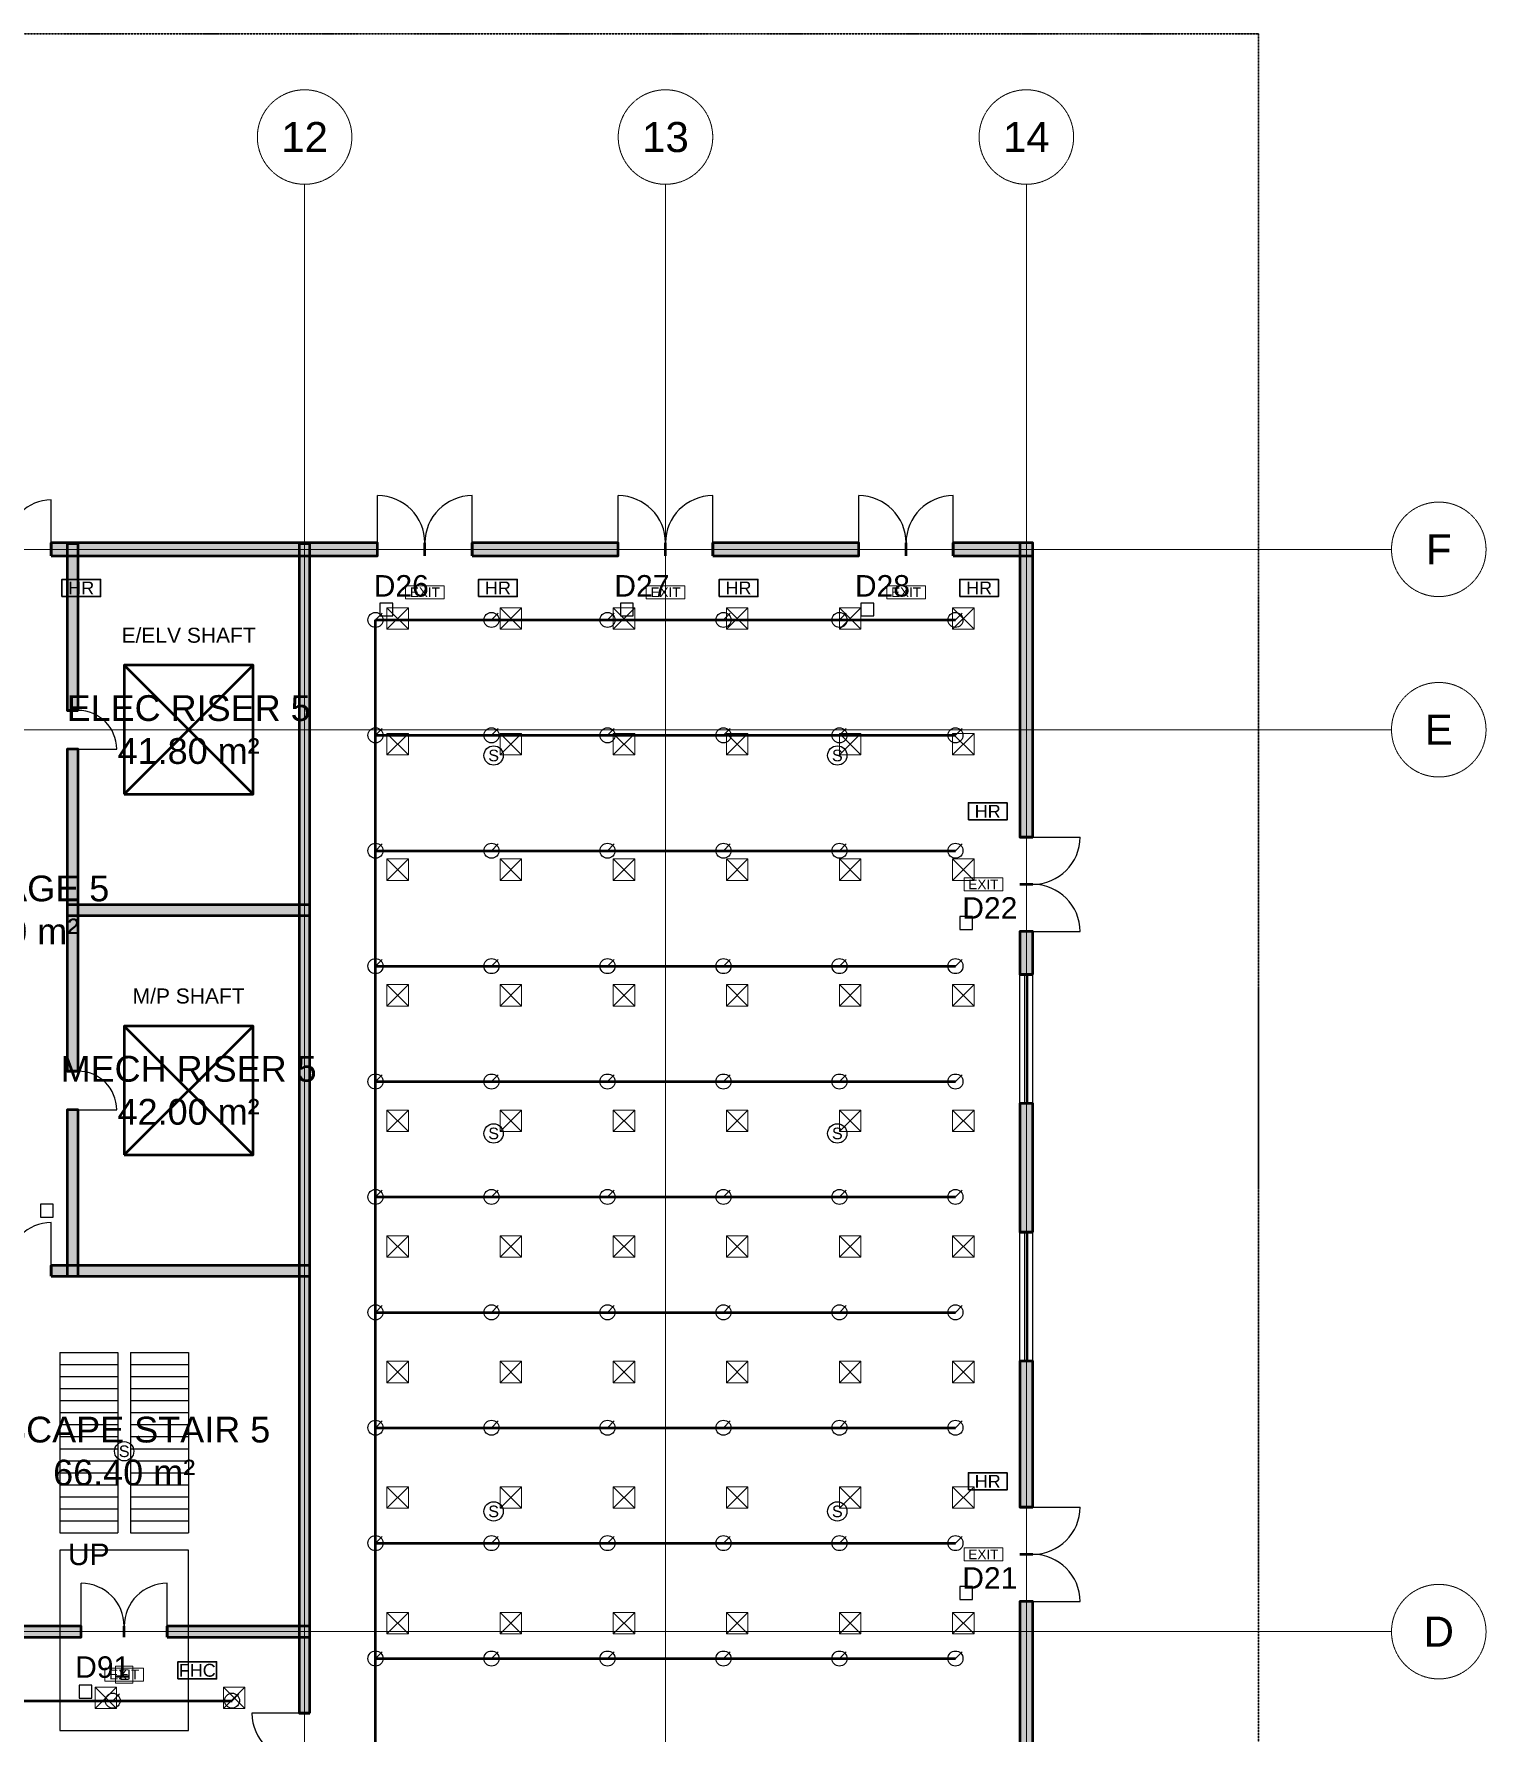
# Model space of a CAD drawing. Header units: millimetres. Extents: x -5300 to 125300, y -375 to 90375.
# Drawn here: x 91500 to 125300, y 50462 to 90000 of the extents above; entities that cross this region are included whole.
import ezdxf
from ezdxf.enums import TextEntityAlignment as Align

# ---------------------------------------------------------------- set-up
doc = ezdxf.new("R2010")
doc.units = ezdxf.units.MM
doc.linetypes.add('CENTER', pattern=[5.08, 3.175, -0.635, 0.635, -0.635])
doc.linetypes.add('PHANTOM', pattern=[6.35, 3.175, -0.635, 0.635, -0.635, 0.635, -0.635])
for name, color, linetype, lineweight in [('A-ACHSEN', 1, 'CENTER', 13), ('A-FENSTER', 5, 'Continuous', 25), ('A-FLOR-STRS', 252, 'Continuous', 25), ('A-LAGEPLAN-GRENZE', 1, 'PHANTOM', 35), ('A-OEFFNUNG-NR', 2, 'Continuous', 18), ('A-RAUM-STEMPEL', 2, 'Continuous', 18), ('A-SCHRAFFUR', 8, 'Continuous', 9), ('A-TUER', 3, 'Continuous', 25), ('A-WAND-TRAG', 7, 'Continuous', 50), ('E-ANNO-TEXT', 52, 'Continuous', 18), ('E-DB', 6, 'Continuous', 50), ('E-FALM', 230, 'Continuous', 25), ('E-LITE-EMER', 40, 'Continuous', 18), ('FP-ANNO-TEXT', 14, 'Continuous', 18), ('FP-HOSE', 20, 'Continuous', 35), ('FP-SPRK-HEAD', 1, 'Continuous', 25), ('FP-SPRK-PIPE', 12, 'Continuous', 50), ('M-ANNO-TEXT', 150, 'Continuous', 18), ('M-HVAC-EQPT', 30, 'Continuous', 50), ('M-HVAC-SCD', 4, 'Continuous', 18)]:
    doc.layers.add(name, color=color, linetype=linetype, lineweight=lineweight)
doc.styles.add('DE-ARIAL', font='arial.ttf')

msp = doc.modelspace()

# ---------------------------------------------------------------- hatches: boundary and pattern name
at = {"layer": 'A-SCHRAFFUR'}
for points in [[(91900, 77850), (99500, 77850), (99500, 78150), (91900, 78150)], [(92525, 74250), (92525, 78125), (92275, 78125), (92275, 74250)], [(97925, 50900), (97925, 78125), (97675, 78125), (97675, 50900)], [(101700, 77850), (105100, 77850), (105100, 78150), (101700, 78150)], [(107300, 77850), (110700, 77850), (110700, 78150), (107300, 78150)], [(112900, 77850), (114750, 77850), (114750, 78150), (112900, 78150)], [(114750, 71300), (114750, 78150), (114450, 78150), (114450, 71300)], [(92525, 65850), (92525, 73350), (92275, 73350), (92275, 65850)], [(92275, 69475), (97925, 69475), (97925, 69725), (92275, 69725)], [(114750, 68100), (114750, 69100), (114450, 69100), (114450, 68100)], [(92525, 61075), (92525, 64950), (92275, 64950), (92275, 61075)], [(114750, 62100), (114750, 65100), (114450, 65100), (114450, 62100)], [(91900, 61075), (97925, 61075), (97925, 61325), (91900, 61325)], [(114750, 55700), (114750, 59100), (114450, 59100), (114450, 55700)], [(114750, 50100), (114750, 53500), (114450, 53500), (114450, 50100)], [(89275, 52675), (92600, 52675), (92600, 52925), (89275, 52925)], [(94600, 52675), (97925, 52675), (97925, 52925), (94600, 52925)]]:
    msp.add_hatch(color=256, dxfattribs=at).paths.add_polyline_path(points)

# ---------------------------------------------------------------- linework, layer by layer
at = {"layer": 'A-ACHSEN'}
for p, q in [((97800, 7100), (97800, 86500)), ((106200, 7100), (106200, 86500)), ((114600, 7100), (114600, 86500)), ((-3100, 78000), (123100, 78000)), ((-3100, 73800), (123100, 73800)), ((-3100, 52800), (123100, 52800))]:
    msp.add_line(p, q, dxfattribs=at)
for centre in [(97800, 87600), (106200, 87600), (114600, 87600), (124200, 78000), (124200, 73800), (124200, 52800)]:
    msp.add_circle(centre, 1100, dxfattribs=at)
at = {"layer": 'A-FENSTER'}
for p, q in [((114450, 65100), (114450, 68100)), ((114562.5, 65100), (114562.5, 68100)), ((114637.5, 65100), (114637.5, 68100)), ((114750, 65100), (114750, 68100)), ((114450, 59100), (114450, 62100)), ((114562.5, 59100), (114562.5, 62100)), ((114637.5, 59100), (114637.5, 62100)), ((114750, 59100), (114750, 62100))]:
    msp.add_line(p, q, dxfattribs=at)
at = {"layer": 'A-FLOR-STRS'}
for p, q in [((92100, 59300), (93450, 59300)), ((92100, 59300), (92100, 55100)), ((92100, 59020), (93450, 59020)), ((93450, 59300), (93450, 55100)), ((93750, 59300), (95100, 59300)), ((93750, 59300), (93750, 55100)), ((93750, 59020), (95100, 59020)), ((95100, 59300), (95100, 55100)), ((92100, 58740), (93450, 58740)), ((93750, 58740), (95100, 58740)), ((92100, 58460), (93450, 58460)), ((92100, 58180), (93450, 58180)), ((93750, 58460), (95100, 58460)), ((93750, 58180), (95100, 58180)), ((92100, 57900), (93450, 57900)), ((93750, 57900), (95100, 57900)), ((92100, 57620), (93450, 57620)), ((92100, 57340), (93450, 57340)), ((93750, 57620), (95100, 57620)), ((93750, 57340), (95100, 57340)), ((92100, 57060), (93450, 57060)), ((93750, 57060), (95100, 57060)), ((92100, 56780), (93450, 56780)), ((93750, 56780), (95100, 56780)), ((92100, 56500), (93450, 56500)), ((92100, 56220), (93450, 56220)), ((93750, 56500), (95100, 56500)), ((93750, 56220), (95100, 56220)), ((92100, 55940), (93450, 55940)), ((93750, 55940), (95100, 55940)), ((92100, 55660), (93450, 55660)), ((92100, 55380), (93450, 55380)), ((93750, 55660), (95100, 55660)), ((93750, 55380), (95100, 55380)), ((92100, 55100), (93450, 55100)), ((93750, 55100), (95100, 55100))]:
    msp.add_line(p, q, dxfattribs=at)
msp.add_lwpolyline([(92100, 50500), (95100, 50500), (95100, 54700), (92100, 54700)], close=True, dxfattribs=at)
at = {"layer": 'A-LAGEPLAN-GRENZE'}
msp.add_lwpolyline([(0, 0), (120000, 0), (120000, 90000), (0, 90000)], close=True, dxfattribs=at)
at = {"layer": 'A-TUER'}
for p, q in [((91900, 78150), (91900, 79150)), ((99500, 78150), (99500, 79250)), ((101700, 78150), (101700, 79250)), ((105100, 78150), (105100, 79250)), ((107300, 78150), (107300, 79250)), ((110700, 78150), (110700, 79250)), ((112900, 78150), (112900, 79250)), ((92525, 73350), (93425, 73350)), ((114750, 71300), (115850, 71300)), ((114750, 69100), (115850, 69100)), ((92525, 64950), (93425, 64950)), ((91900, 61325), (91900, 62325)), ((114750, 55700), (115850, 55700)), ((92600, 52925), (92600, 53925)), ((94600, 52925), (94600, 53925)), ((114750, 53500), (115850, 53500)), ((97675, 50900), (96575, 50900))]:
    msp.add_line(p, q, dxfattribs=at)
for centre, radius, start, end in [((91900, 78150), 1000, 90, 180), ((99500, 78150), 1100, 0, 90), ((101700, 78150), 1100, 90, 180), ((105100, 78150), 1100, 0, 90), ((107300, 78150), 1100, 90, 180), ((110700, 78150), 1100, 0, 90), ((112900, 78150), 1100, 90, 180), ((92525, 73350), 900, 0, 90), ((114750, 71300), 1100, -90, 0), ((114750, 69100), 1100, 0, 90), ((92525, 64950), 900, 0, 90), ((91900, 61325), 1000, 90, 180), ((114750, 55700), 1100, -90, 0), ((114750, 53500), 1100, 0, 90), ((92600, 52925), 1000, 0, 90), ((94600, 52925), 1000, 90, 180), ((97675, 50900), 1100, 180, -90)]:
    msp.add_arc(centre, radius, start, end, dxfattribs=at)
at = {"layer": 'A-WAND-TRAG'}
for p, q in [((91900, 77850), (91900, 78150)), ((99500, 77850), (99500, 78150)), ((100600, 77850), (100600, 78150)), ((100600, 77850), (100600, 78150)), ((101700, 77850), (101700, 78150)), ((105100, 77850), (105100, 78150)), ((106200, 77850), (106200, 78150)), ((106200, 77850), (106200, 78150)), ((107300, 77850), (107300, 78150)), ((110700, 77850), (110700, 78150)), ((111800, 77850), (111800, 78150)), ((111800, 77850), (111800, 78150)), ((112900, 77850), (112900, 78150)), ((92525, 74250), (92275, 74250)), ((92525, 73350), (92275, 73350)), ((114750, 71300), (114450, 71300)), ((114750, 70200), (114450, 70200)), ((114750, 70200), (114450, 70200)), ((114750, 69100), (114450, 69100)), ((114750, 68100), (114450, 68100)), ((92525, 65850), (92275, 65850)), ((92525, 64950), (92275, 64950)), ((114750, 65100), (114450, 65100)), ((114750, 62100), (114450, 62100)), ((91900, 61075), (91900, 61325)), ((114750, 59100), (114450, 59100)), ((114750, 55700), (114450, 55700)), ((114750, 54600), (114450, 54600)), ((114750, 54600), (114450, 54600)), ((114750, 53500), (114450, 53500)), ((92600, 52675), (92600, 52925)), ((93600, 52675), (93600, 52925)), ((93600, 52675), (93600, 52925)), ((94600, 52675), (94600, 52925)), ((97925, 50900), (97675, 50900))]:
    msp.add_line(p, q, dxfattribs=at)
for points in [[(91900, 77850), (99500, 77850), (99500, 78150), (91900, 78150)], [(92525, 74250), (92525, 78125), (92275, 78125), (92275, 74250)], [(97925, 50900), (97925, 78125), (97675, 78125), (97675, 50900)], [(101700, 77850), (105100, 77850), (105100, 78150), (101700, 78150)], [(107300, 77850), (110700, 77850), (110700, 78150), (107300, 78150)], [(112900, 77850), (114750, 77850), (114750, 78150), (112900, 78150)], [(114750, 71300), (114750, 78150), (114450, 78150), (114450, 71300)], [(92525, 65850), (92525, 73350), (92275, 73350), (92275, 65850)], [(92275, 69475), (97925, 69475), (97925, 69725), (92275, 69725)], [(114750, 68100), (114750, 69100), (114450, 69100), (114450, 68100)], [(92525, 61075), (92525, 64950), (92275, 64950), (92275, 61075)], [(114750, 62100), (114750, 65100), (114450, 65100), (114450, 62100)], [(91900, 61075), (97925, 61075), (97925, 61325), (91900, 61325)], [(114750, 55700), (114750, 59100), (114450, 59100), (114450, 55700)], [(114750, 50100), (114750, 53500), (114450, 53500), (114450, 50100)], [(89275, 52675), (92600, 52675), (92600, 52925), (89275, 52925)], [(94600, 52675), (97925, 52675), (97925, 52925), (94600, 52925)]]:
    msp.add_lwpolyline(points, close=True, dxfattribs=at)
at = {"layer": 'E-DB'}
for p, q in [((93600, 72300), (96600, 75300)), ((93600, 75300), (96600, 72300))]:
    msp.add_line(p, q, dxfattribs=at)
msp.add_lwpolyline([(93600, 72300), (96600, 72300), (96600, 75300), (93600, 75300)], close=True, dxfattribs=at)
at = {"layer": 'E-FALM'}
for points in [[(99550, 76450), (99850, 76450), (99850, 76750), (99550, 76750)], [(105150, 76450), (105450, 76450), (105450, 76750), (105150, 76750)], [(110750, 76450), (111050, 76450), (111050, 76750), (110750, 76750)], [(113050, 69150), (113350, 69150), (113350, 69450), (113050, 69450)], [(91650, 62450), (91950, 62450), (91950, 62750), (91650, 62750)], [(113050, 53550), (113350, 53550), (113350, 53850), (113050, 53850)], [(92550, 51250), (92850, 51250), (92850, 51550), (92550, 51550)]]:
    msp.add_lwpolyline(points, close=True, dxfattribs=at)
for centre in [(102200, 73200), (110200, 73200), (102200, 64400), (110200, 64400), (93600, 57000), (102200, 55600), (110200, 55600)]:
    msp.add_circle(centre, 225, dxfattribs=at)
at = {"layer": 'E-LITE-EMER'}
for points in [[(100150, 76850), (101050, 76850), (101050, 77150), (100150, 77150)], [(105750, 76850), (106650, 76850), (106650, 77150), (105750, 77150)], [(111350, 76850), (112250, 76850), (112250, 77150), (111350, 77150)], [(113150, 70050), (114050, 70050), (114050, 70350), (113150, 70350)], [(113150, 54450), (114050, 54450), (114050, 54750), (113150, 54750)], [(93150, 51650), (94050, 51650), (94050, 51950), (93150, 51950)], [(93400, 51600), (93800, 51600), (93800, 52000), (93400, 52000)]]:
    msp.add_lwpolyline(points, close=True, dxfattribs=at)
at = {"layer": 'FP-HOSE'}
for points in [[(92150, 76900), (93050, 76900), (93050, 77300), (92150, 77300)], [(101850, 76900), (102750, 76900), (102750, 77300), (101850, 77300)], [(107450, 76900), (108350, 76900), (108350, 77300), (107450, 77300)], [(113050, 76900), (113950, 76900), (113950, 77300), (113050, 77300)], [(113250, 71700), (114150, 71700), (114150, 72100), (113250, 72100)], [(113250, 56100), (114150, 56100), (114150, 56500), (113250, 56500)], [(94850, 51700), (95750, 51700), (95750, 52100), (94850, 52100)]]:
    msp.add_lwpolyline(points, close=True, dxfattribs=at)
at = {"layer": 'FP-SPRK-HEAD'}
for p, q in [((99450, 76356.522), (99607.5, 76514.022)), ((102150, 76356.522), (102307.5, 76514.022)), ((104850, 76356.522), (105007.5, 76514.022)), ((107550, 76356.522), (107707.5, 76514.022)), ((110250, 76356.522), (110407.5, 76514.022)), ((112950, 76356.522), (113107.5, 76514.022)), ((99450, 73669.565), (99607.5, 73827.065)), ((102150, 73669.565), (102307.5, 73827.065)), ((104850, 73669.565), (105007.5, 73827.065)), ((107550, 73669.565), (107707.5, 73827.065)), ((110250, 73669.565), (110407.5, 73827.065)), ((112950, 73669.565), (113107.5, 73827.065)), ((99450, 70982.609), (99607.5, 71140.109)), ((102150, 70982.609), (102307.5, 71140.109)), ((104850, 70982.609), (105007.5, 71140.109)), ((107550, 70982.609), (107707.5, 71140.109)), ((110250, 70982.609), (110407.5, 71140.109)), ((112950, 70982.609), (113107.5, 71140.109)), ((99450, 68295.652), (99607.5, 68453.152)), ((102150, 68295.652), (102307.5, 68453.152)), ((104850, 68295.652), (105007.5, 68453.152)), ((107550, 68295.652), (107707.5, 68453.152)), ((110250, 68295.652), (110407.5, 68453.152)), ((112950, 68295.652), (113107.5, 68453.152)), ((99450, 65608.696), (99607.5, 65766.196)), ((102150, 65608.696), (102307.5, 65766.196)), ((104850, 65608.696), (105007.5, 65766.196)), ((107550, 65608.696), (107707.5, 65766.196)), ((110250, 65608.696), (110407.5, 65766.196)), ((112950, 65608.696), (113107.5, 65766.196)), ((99450, 62921.739), (99607.5, 63079.239)), ((102150, 62921.739), (102307.5, 63079.239)), ((104850, 62921.739), (105007.5, 63079.239)), ((107550, 62921.739), (107707.5, 63079.239)), ((110250, 62921.739), (110407.5, 63079.239)), ((112950, 62921.739), (113107.5, 63079.239)), ((99450, 60234.783), (99607.5, 60392.283)), ((102150, 60234.783), (102307.5, 60392.283)), ((104850, 60234.783), (105007.5, 60392.283)), ((107550, 60234.783), (107707.5, 60392.283)), ((110250, 60234.783), (110407.5, 60392.283)), ((112950, 60234.783), (113107.5, 60392.283)), ((99450, 57547.826), (99607.5, 57705.326)), ((102150, 57547.826), (102307.5, 57705.326)), ((104850, 57547.826), (105007.5, 57705.326)), ((107550, 57547.826), (107707.5, 57705.326)), ((110250, 57547.826), (110407.5, 57705.326)), ((112950, 57547.826), (113107.5, 57705.326)), ((99450, 54860.87), (99607.5, 55018.37)), ((102150, 54860.87), (102307.5, 55018.37)), ((104850, 54860.87), (105007.5, 55018.37)), ((107550, 54860.87), (107707.5, 55018.37)), ((110250, 54860.87), (110407.5, 55018.37)), ((112950, 54860.87), (113107.5, 55018.37)), ((99450, 52173.913), (99607.5, 52331.413)), ((102150, 52173.913), (102307.5, 52331.413)), ((104850, 52173.913), (105007.5, 52331.413)), ((107550, 52173.913), (107707.5, 52331.413)), ((110250, 52173.913), (110407.5, 52331.413)), ((112950, 52173.913), (113107.5, 52331.413)), ((93333.333, 51192.857), (93490.833, 51350.357)), ((96111.111, 51192.857), (96268.611, 51350.357))]:
    msp.add_line(p, q, dxfattribs=at)
for centre in [(99450, 76356.522), (102150, 76356.522), (104850, 76356.522), (107550, 76356.522), (110250, 76356.522), (112950, 76356.522), (99450, 73669.565), (102150, 73669.565), (104850, 73669.565), (107550, 73669.565), (110250, 73669.565), (112950, 73669.565), (99450, 70982.609), (102150, 70982.609), (104850, 70982.609), (107550, 70982.609), (110250, 70982.609), (112950, 70982.609), (99450, 68295.652), (102150, 68295.652), (104850, 68295.652), (107550, 68295.652), (110250, 68295.652), (112950, 68295.652), (99450, 65608.696), (102150, 65608.696), (104850, 65608.696), (107550, 65608.696), (110250, 65608.696), (112950, 65608.696), (99450, 62921.739), (102150, 62921.739), (104850, 62921.739), (107550, 62921.739), (110250, 62921.739), (112950, 62921.739), (99450, 60234.783), (102150, 60234.783), (104850, 60234.783), (107550, 60234.783), (110250, 60234.783), (112950, 60234.783), (99450, 57547.826), (102150, 57547.826), (104850, 57547.826), (107550, 57547.826), (110250, 57547.826), (112950, 57547.826), (99450, 54860.87), (102150, 54860.87), (104850, 54860.87), (107550, 54860.87), (110250, 54860.87), (112950, 54860.87), (99450, 52173.913), (102150, 52173.913), (104850, 52173.913), (107550, 52173.913), (110250, 52173.913), (112950, 52173.913), (93333.333, 51192.857), (96111.111, 51192.857)]:
    msp.add_circle(centre, 175, dxfattribs=at)
at = {"layer": 'FP-SPRK-PIPE'}
for p, q in [((99450, 76356.522), (102150, 76356.522)), ((99450, 73669.565), (99450, 76356.522)), ((102150, 76356.522), (104850, 76356.522)), ((104850, 76356.522), (107550, 76356.522)), ((107550, 76356.522), (110250, 76356.522)), ((110250, 76356.522), (112950, 76356.522)), ((99450, 73669.565), (102150, 73669.565)), ((99450, 70982.609), (99450, 73669.565)), ((102150, 73669.565), (104850, 73669.565)), ((104850, 73669.565), (107550, 73669.565)), ((107550, 73669.565), (110250, 73669.565)), ((110250, 73669.565), (112950, 73669.565)), ((99450, 70982.609), (102150, 70982.609)), ((99450, 68295.652), (99450, 70982.609)), ((102150, 70982.609), (104850, 70982.609)), ((104850, 70982.609), (107550, 70982.609)), ((107550, 70982.609), (110250, 70982.609)), ((110250, 70982.609), (112950, 70982.609)), ((99450, 68295.652), (102150, 68295.652)), ((99450, 65608.696), (99450, 68295.652)), ((102150, 68295.652), (104850, 68295.652)), ((104850, 68295.652), (107550, 68295.652)), ((107550, 68295.652), (110250, 68295.652)), ((110250, 68295.652), (112950, 68295.652)), ((99450, 65608.696), (102150, 65608.696)), ((99450, 62921.739), (99450, 65608.696)), ((102150, 65608.696), (104850, 65608.696)), ((104850, 65608.696), (107550, 65608.696)), ((107550, 65608.696), (110250, 65608.696)), ((110250, 65608.696), (112950, 65608.696)), ((99450, 62921.739), (102150, 62921.739)), ((99450, 60234.783), (99450, 62921.739)), ((102150, 62921.739), (104850, 62921.739)), ((104850, 62921.739), (107550, 62921.739)), ((107550, 62921.739), (110250, 62921.739)), ((110250, 62921.739), (112950, 62921.739)), ((99450, 60234.783), (102150, 60234.783)), ((99450, 57547.826), (99450, 60234.783)), ((102150, 60234.783), (104850, 60234.783)), ((104850, 60234.783), (107550, 60234.783)), ((107550, 60234.783), (110250, 60234.783)), ((110250, 60234.783), (112950, 60234.783)), ((99450, 57547.826), (102150, 57547.826)), ((99450, 54860.87), (99450, 57547.826)), ((102150, 57547.826), (104850, 57547.826)), ((104850, 57547.826), (107550, 57547.826)), ((107550, 57547.826), (110250, 57547.826)), ((110250, 57547.826), (112950, 57547.826)), ((99450, 54860.87), (102150, 54860.87)), ((99450, 52173.913), (99450, 54860.87)), ((102150, 54860.87), (104850, 54860.87)), ((104850, 54860.87), (107550, 54860.87)), ((107550, 54860.87), (110250, 54860.87)), ((110250, 54860.87), (112950, 54860.87)), ((99450, 52173.913), (102150, 52173.913)), ((99450, 49486.957), (99450, 52173.913)), ((102150, 52173.913), (104850, 52173.913)), ((104850, 52173.913), (107550, 52173.913)), ((107550, 52173.913), (110250, 52173.913)), ((110250, 52173.913), (112950, 52173.913)), ((90555.556, 51192.857), (93333.333, 51192.857)), ((93333.333, 51192.857), (96111.111, 51192.857))]:
    msp.add_line(p, q, dxfattribs=at)
at = {"layer": 'M-HVAC-EQPT'}
for p, q in [((93600, 63900), (96600, 66900)), ((93600, 66900), (96600, 63900))]:
    msp.add_line(p, q, dxfattribs=at)
msp.add_lwpolyline([(93600, 63900), (96600, 63900), (96600, 66900), (93600, 66900)], close=True, dxfattribs=at)
at = {"layer": 'M-HVAC-SCD'}
for p, q in [((99716.667, 76138.095), (100216.667, 76638.095)), ((99716.667, 76638.095), (100216.667, 76138.095)), ((102350, 76138.095), (102850, 76638.095)), ((102350, 76638.095), (102850, 76138.095)), ((104983.333, 76138.095), (105483.333, 76638.095)), ((104983.333, 76638.095), (105483.333, 76138.095)), ((107616.667, 76138.095), (108116.667, 76638.095)), ((107616.667, 76638.095), (108116.667, 76138.095)), ((110250, 76138.095), (110750, 76638.095)), ((110250, 76638.095), (110750, 76138.095)), ((112883.333, 76138.095), (113383.333, 76638.095)), ((112883.333, 76638.095), (113383.333, 76138.095)), ((99716.667, 73214.286), (100216.667, 73714.286)), ((99716.667, 73714.286), (100216.667, 73214.286)), ((102350, 73214.286), (102850, 73714.286)), ((102350, 73714.286), (102850, 73214.286)), ((104983.333, 73214.286), (105483.333, 73714.286)), ((104983.333, 73714.286), (105483.333, 73214.286)), ((107616.667, 73214.286), (108116.667, 73714.286)), ((107616.667, 73714.286), (108116.667, 73214.286)), ((110250, 73214.286), (110750, 73714.286)), ((110250, 73714.286), (110750, 73214.286)), ((112883.333, 73214.286), (113383.333, 73714.286)), ((112883.333, 73714.286), (113383.333, 73214.286)), ((99716.667, 70290.476), (100216.667, 70790.476)), ((99716.667, 70790.476), (100216.667, 70290.476)), ((102350, 70290.476), (102850, 70790.476)), ((102350, 70790.476), (102850, 70290.476)), ((104983.333, 70290.476), (105483.333, 70790.476)), ((104983.333, 70790.476), (105483.333, 70290.476)), ((107616.667, 70290.476), (108116.667, 70790.476)), ((107616.667, 70790.476), (108116.667, 70290.476)), ((110250, 70290.476), (110750, 70790.476)), ((110250, 70790.476), (110750, 70290.476)), ((112883.333, 70290.476), (113383.333, 70790.476)), ((112883.333, 70790.476), (113383.333, 70290.476)), ((99716.667, 67366.667), (100216.667, 67866.667)), ((99716.667, 67866.667), (100216.667, 67366.667)), ((102350, 67366.667), (102850, 67866.667)), ((102350, 67866.667), (102850, 67366.667)), ((104983.333, 67366.667), (105483.333, 67866.667)), ((104983.333, 67866.667), (105483.333, 67366.667)), ((107616.667, 67366.667), (108116.667, 67866.667)), ((107616.667, 67866.667), (108116.667, 67366.667)), ((110250, 67366.667), (110750, 67866.667)), ((110250, 67866.667), (110750, 67366.667)), ((112883.333, 67366.667), (113383.333, 67866.667)), ((112883.333, 67866.667), (113383.333, 67366.667)), ((99716.667, 64442.857), (100216.667, 64942.857)), ((99716.667, 64942.857), (100216.667, 64442.857)), ((102350, 64442.857), (102850, 64942.857)), ((102350, 64942.857), (102850, 64442.857)), ((104983.333, 64442.857), (105483.333, 64942.857)), ((104983.333, 64942.857), (105483.333, 64442.857)), ((107616.667, 64442.857), (108116.667, 64942.857)), ((107616.667, 64942.857), (108116.667, 64442.857)), ((110250, 64442.857), (110750, 64942.857)), ((110250, 64942.857), (110750, 64442.857)), ((112883.333, 64442.857), (113383.333, 64942.857)), ((112883.333, 64942.857), (113383.333, 64442.857)), ((99716.667, 61519.048), (100216.667, 62019.048)), ((99716.667, 62019.048), (100216.667, 61519.048)), ((102350, 61519.048), (102850, 62019.048)), ((102350, 62019.048), (102850, 61519.048)), ((104983.333, 61519.048), (105483.333, 62019.048)), ((104983.333, 62019.048), (105483.333, 61519.048)), ((107616.667, 61519.048), (108116.667, 62019.048)), ((107616.667, 62019.048), (108116.667, 61519.048)), ((110250, 61519.048), (110750, 62019.048)), ((110250, 62019.048), (110750, 61519.048)), ((112883.333, 61519.048), (113383.333, 62019.048)), ((112883.333, 62019.048), (113383.333, 61519.048)), ((99716.667, 58595.238), (100216.667, 59095.238)), ((99716.667, 59095.238), (100216.667, 58595.238)), ((102350, 58595.238), (102850, 59095.238)), ((102350, 59095.238), (102850, 58595.238)), ((104983.333, 58595.238), (105483.333, 59095.238)), ((104983.333, 59095.238), (105483.333, 58595.238)), ((107616.667, 58595.238), (108116.667, 59095.238)), ((107616.667, 59095.238), (108116.667, 58595.238)), ((110250, 58595.238), (110750, 59095.238)), ((110250, 59095.238), (110750, 58595.238)), ((112883.333, 58595.238), (113383.333, 59095.238)), ((112883.333, 59095.238), (113383.333, 58595.238)), ((99716.667, 55671.429), (100216.667, 56171.429)), ((99716.667, 56171.429), (100216.667, 55671.429)), ((102350, 55671.429), (102850, 56171.429)), ((102350, 56171.429), (102850, 55671.429)), ((104983.333, 55671.429), (105483.333, 56171.429)), ((104983.333, 56171.429), (105483.333, 55671.429)), ((107616.667, 55671.429), (108116.667, 56171.429)), ((107616.667, 56171.429), (108116.667, 55671.429)), ((110250, 55671.429), (110750, 56171.429)), ((110250, 56171.429), (110750, 55671.429)), ((112883.333, 55671.429), (113383.333, 56171.429)), ((112883.333, 56171.429), (113383.333, 55671.429)), ((99716.667, 52747.619), (100216.667, 53247.619)), ((99716.667, 53247.619), (100216.667, 52747.619)), ((102350, 52747.619), (102850, 53247.619)), ((102350, 53247.619), (102850, 52747.619)), ((104983.333, 52747.619), (105483.333, 53247.619)), ((104983.333, 53247.619), (105483.333, 52747.619)), ((107616.667, 52747.619), (108116.667, 53247.619)), ((107616.667, 53247.619), (108116.667, 52747.619)), ((110250, 52747.619), (110750, 53247.619)), ((110250, 53247.619), (110750, 52747.619)), ((112883.333, 52747.619), (113383.333, 53247.619)), ((112883.333, 53247.619), (113383.333, 52747.619)), ((92924, 51007.692), (93424, 51507.692)), ((92924, 51507.692), (93424, 51007.692)), ((95908, 51007.692), (96408, 51507.692)), ((95908, 51507.692), (96408, 51007.692))]:
    msp.add_line(p, q, dxfattribs=at)
for points in [[(99716.667, 76138.095), (100216.667, 76138.095), (100216.667, 76638.095), (99716.667, 76638.095)], [(102350, 76138.095), (102850, 76138.095), (102850, 76638.095), (102350, 76638.095)], [(104983.333, 76138.095), (105483.333, 76138.095), (105483.333, 76638.095), (104983.333, 76638.095)], [(107616.667, 76138.095), (108116.667, 76138.095), (108116.667, 76638.095), (107616.667, 76638.095)], [(110250, 76138.095), (110750, 76138.095), (110750, 76638.095), (110250, 76638.095)], [(112883.333, 76138.095), (113383.333, 76138.095), (113383.333, 76638.095), (112883.333, 76638.095)], [(99716.667, 73214.286), (100216.667, 73214.286), (100216.667, 73714.286), (99716.667, 73714.286)], [(102350, 73214.286), (102850, 73214.286), (102850, 73714.286), (102350, 73714.286)], [(104983.333, 73214.286), (105483.333, 73214.286), (105483.333, 73714.286), (104983.333, 73714.286)], [(107616.667, 73214.286), (108116.667, 73214.286), (108116.667, 73714.286), (107616.667, 73714.286)], [(110250, 73214.286), (110750, 73214.286), (110750, 73714.286), (110250, 73714.286)], [(112883.333, 73214.286), (113383.333, 73214.286), (113383.333, 73714.286), (112883.333, 73714.286)], [(99716.667, 70290.476), (100216.667, 70290.476), (100216.667, 70790.476), (99716.667, 70790.476)], [(102350, 70290.476), (102850, 70290.476), (102850, 70790.476), (102350, 70790.476)], [(104983.333, 70290.476), (105483.333, 70290.476), (105483.333, 70790.476), (104983.333, 70790.476)], [(107616.667, 70290.476), (108116.667, 70290.476), (108116.667, 70790.476), (107616.667, 70790.476)], [(110250, 70290.476), (110750, 70290.476), (110750, 70790.476), (110250, 70790.476)], [(112883.333, 70290.476), (113383.333, 70290.476), (113383.333, 70790.476), (112883.333, 70790.476)], [(99716.667, 67366.667), (100216.667, 67366.667), (100216.667, 67866.667), (99716.667, 67866.667)], [(102350, 67366.667), (102850, 67366.667), (102850, 67866.667), (102350, 67866.667)], [(104983.333, 67366.667), (105483.333, 67366.667), (105483.333, 67866.667), (104983.333, 67866.667)], [(107616.667, 67366.667), (108116.667, 67366.667), (108116.667, 67866.667), (107616.667, 67866.667)], [(110250, 67366.667), (110750, 67366.667), (110750, 67866.667), (110250, 67866.667)], [(112883.333, 67366.667), (113383.333, 67366.667), (113383.333, 67866.667), (112883.333, 67866.667)], [(99716.667, 64442.857), (100216.667, 64442.857), (100216.667, 64942.857), (99716.667, 64942.857)], [(102350, 64442.857), (102850, 64442.857), (102850, 64942.857), (102350, 64942.857)], [(104983.333, 64442.857), (105483.333, 64442.857), (105483.333, 64942.857), (104983.333, 64942.857)], [(107616.667, 64442.857), (108116.667, 64442.857), (108116.667, 64942.857), (107616.667, 64942.857)], [(110250, 64442.857), (110750, 64442.857), (110750, 64942.857), (110250, 64942.857)], [(112883.333, 64442.857), (113383.333, 64442.857), (113383.333, 64942.857), (112883.333, 64942.857)], [(99716.667, 61519.048), (100216.667, 61519.048), (100216.667, 62019.048), (99716.667, 62019.048)], [(102350, 61519.048), (102850, 61519.048), (102850, 62019.048), (102350, 62019.048)], [(104983.333, 61519.048), (105483.333, 61519.048), (105483.333, 62019.048), (104983.333, 62019.048)], [(107616.667, 61519.048), (108116.667, 61519.048), (108116.667, 62019.048), (107616.667, 62019.048)], [(110250, 61519.048), (110750, 61519.048), (110750, 62019.048), (110250, 62019.048)], [(112883.333, 61519.048), (113383.333, 61519.048), (113383.333, 62019.048), (112883.333, 62019.048)], [(99716.667, 58595.238), (100216.667, 58595.238), (100216.667, 59095.238), (99716.667, 59095.238)], [(102350, 58595.238), (102850, 58595.238), (102850, 59095.238), (102350, 59095.238)], [(104983.333, 58595.238), (105483.333, 58595.238), (105483.333, 59095.238), (104983.333, 59095.238)], [(107616.667, 58595.238), (108116.667, 58595.238), (108116.667, 59095.238), (107616.667, 59095.238)], [(110250, 58595.238), (110750, 58595.238), (110750, 59095.238), (110250, 59095.238)], [(112883.333, 58595.238), (113383.333, 58595.238), (113383.333, 59095.238), (112883.333, 59095.238)], [(99716.667, 55671.429), (100216.667, 55671.429), (100216.667, 56171.429), (99716.667, 56171.429)], [(102350, 55671.429), (102850, 55671.429), (102850, 56171.429), (102350, 56171.429)], [(104983.333, 55671.429), (105483.333, 55671.429), (105483.333, 56171.429), (104983.333, 56171.429)], [(107616.667, 55671.429), (108116.667, 55671.429), (108116.667, 56171.429), (107616.667, 56171.429)], [(110250, 55671.429), (110750, 55671.429), (110750, 56171.429), (110250, 56171.429)], [(112883.333, 55671.429), (113383.333, 55671.429), (113383.333, 56171.429), (112883.333, 56171.429)], [(99716.667, 52747.619), (100216.667, 52747.619), (100216.667, 53247.619), (99716.667, 53247.619)], [(102350, 52747.619), (102850, 52747.619), (102850, 53247.619), (102350, 53247.619)], [(104983.333, 52747.619), (105483.333, 52747.619), (105483.333, 53247.619), (104983.333, 53247.619)], [(107616.667, 52747.619), (108116.667, 52747.619), (108116.667, 53247.619), (107616.667, 53247.619)], [(110250, 52747.619), (110750, 52747.619), (110750, 53247.619), (110250, 53247.619)], [(112883.333, 52747.619), (113383.333, 52747.619), (113383.333, 53247.619), (112883.333, 53247.619)], [(92924, 51007.692), (93424, 51007.692), (93424, 51507.692), (92924, 51507.692)], [(95908, 51007.692), (96408, 51007.692), (96408, 51507.692), (95908, 51507.692)]]:
    msp.add_lwpolyline(points, close=True, dxfattribs=at)

# ---------------------------------------------------------------- texts
at = {"layer": 'A-ACHSEN', "style": 'DE-ARIAL'}
for s, p in [('12', (97800, 87600)), ('13', (106200, 87600)), ('14', (114600, 87600)), ('F', (124200, 78000)), ('E', (124200, 73800)), ('D', (124200, 52800))]:
    msp.add_text(s, height=700, dxfattribs=at).set_placement(p, align=Align.MIDDLE_CENTER)
at = {"layer": 'A-FLOR-STRS', "style": 'DE-ARIAL'}
msp.add_text('UP', height=500, dxfattribs=at).set_placement((92775, 54600), align=Align.MIDDLE_CENTER)
at = {"layer": 'A-OEFFNUNG-NR', "style": 'DE-ARIAL'}
for s, p in [('D26', (100050, 77150)), ('D27', (105650, 77150)), ('D28', (111250, 77150)), ('D22', (113750, 69650)), ('D21', (113750, 54050)), ('D91', (93100, 51975))]:
    msp.add_text(s, height=500, dxfattribs=at).set_placement(p, align=Align.MIDDLE_CENTER)
at = {"layer": 'A-RAUM-STEMPEL', "char_height": 600, "attachment_point": 5, "style": 'DE-ARIAL'}
for s, insert in [('ELEC RISER 5\\P41.80 m²', (95100, 73800)), ('PASSAGE 5\\P45.40 m²', (90900, 69600)), ('MECH RISER 5\\P42.00 m²', (95100, 65400)), ('ESCAPE STAIR 5\\P66.40 m²', (93600, 57000))]:
    msp.add_mtext(s, dxfattribs=dict(at, insert=insert))
at = {"layer": 'E-ANNO-TEXT', "style": 'DE-ARIAL'}
for s, height, p in [('EXIT', 225, (100600, 77000)), ('EXIT', 225, (106200, 77000)), ('EXIT', 225, (111800, 77000)), ('E/ELV SHAFT', 350, (95100, 76000)), ('EXIT', 225, (113600, 70200)), ('EXIT', 225, (113600, 54600)), ('EXIT', 225, (93600, 51800))]:
    msp.add_text(s, height=height, dxfattribs=at).set_placement(p, align=Align.MIDDLE_CENTER)
at = {"layer": 'E-FALM', "style": 'DE-ARIAL'}
for p in [(102200, 73200), (110200, 73200), (102200, 64400), (110200, 64400), (93600, 57000), (102200, 55600), (110200, 55600)]:
    msp.add_text('S', height=270, dxfattribs=at).set_placement(p, align=Align.MIDDLE_CENTER)
at = {"layer": 'E-LITE-EMER', "style": 'DE-ARIAL'}
msp.add_text('E', height=250, dxfattribs=at).set_placement((93600, 51800), align=Align.MIDDLE_CENTER)
at = {"layer": 'FP-ANNO-TEXT', "style": 'DE-ARIAL'}
for s, p in [('HR', (92600, 77100)), ('HR', (102300, 77100)), ('HR', (107900, 77100)), ('HR', (113500, 77100)), ('HR', (113700, 71900)), ('HR', (113700, 56300)), ('FHC', (95300, 51900))]:
    msp.add_text(s, height=300, dxfattribs=at).set_placement(p, align=Align.MIDDLE_CENTER)
at = {"layer": 'M-ANNO-TEXT', "style": 'DE-ARIAL'}
msp.add_text('M/P SHAFT', height=350, dxfattribs=at).set_placement((95100, 67600), align=Align.MIDDLE_CENTER)

doc.saveas('drawing.dxf')
